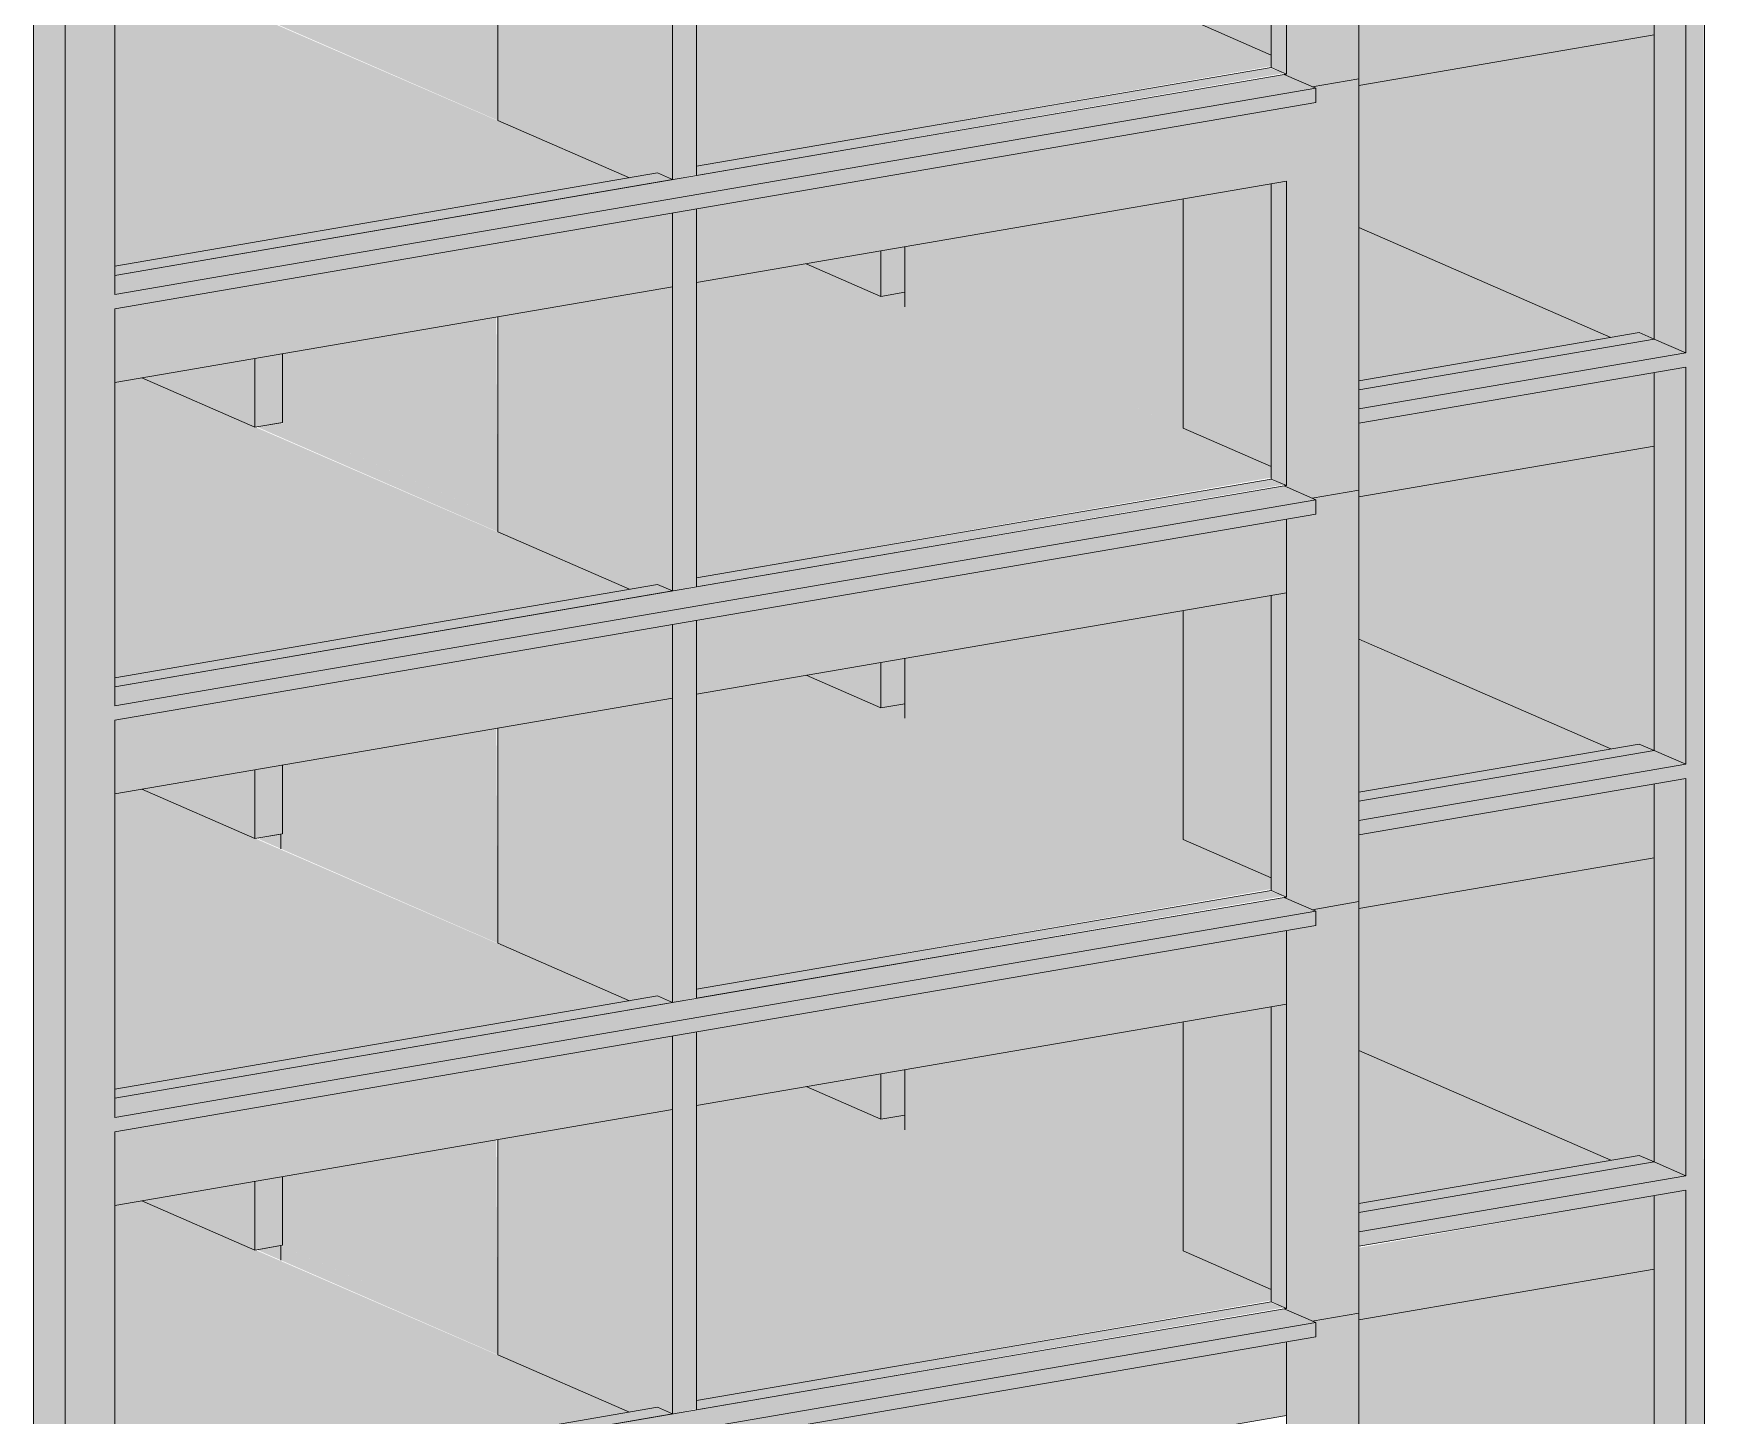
# Model space of a CAD drawing. Header units: centimetres. Extents: x -2102 to 22188, y -1637 to 88376.
# Drawn here: x 18686 to 19811, y 82661 to 83591 of the extents above; entities that cross this region are included whole.
import ezdxf

# ---------------------------------------------------------------- set-up
doc = ezdxf.new("R2010")
doc.units = ezdxf.units.CM
for name, color, linetype, lineweight in [('A-FLOR', 7, 'Continuous', 18), ('S-BEAM', 7, 'Continuous', 18), ('S-COLS', 7, 'Continuous', 18)]:
    doc.layers.add(name, color=color, linetype=linetype, lineweight=lineweight)

msp = doc.modelspace()

# ---------------------------------------------------------------- hatches: boundary and pattern name
at = {"layer": 'A-FLOR', "true_color": 0xbfbfbf}
h = msp.add_hatch(color=9, dxfattribs=at)
h.paths.add_polyline_path([(19132.16, 83502.01), (19519.08, 83569.44), (19519.08, 83576.88), (19205.92, 83713.41), (19132.16, 83700.74), (19132.16, 83535.66)], flags=0)
h.paths.add_polyline_path([(18998.33, 83542.68), (18997.43, 83677.6), (18853.53, 83652.88), (18853.53, 83606.57), (18853.54, 83605.8), (18971.12, 83554.54)], flags=0)
for points in [[(18740.51, 83434.74), (19086.97, 83494.25), (18758.72, 83636.59), (18740.51, 83633.47), (18740.51, 83455.99)], [(19459.62, 83325.79), (19459.62, 83335.58), (19272.4, 83417.2), (19272.4, 83407.42), (19453.28, 83328.56)], [(18740.51, 83157.73), (19086.97, 83217.24), (18758.72, 83359.59), (18740.51, 83356.46), (18740.51, 83183.17)], [(19459.62, 83048.79), (19459.62, 83058.57), (19272.4, 83140.2), (19272.4, 83130.41), (19453.28, 83051.55)], [(18740.51, 82880.72), (19086.97, 82940.24), (18758.72, 83082.58), (18740.51, 83079.45), (18740.51, 82910.36)], [(18998.33, 82978.89), (18998.33, 82988.67), (18852.27, 83052.35), (18852.27, 83042.57), (18991.99, 82981.65)], [(19459.62, 82771.78), (19459.62, 82781.56), (19272.4, 82863.19), (19272.4, 82853.41), (19454.65, 82773.95)], [(18740.51, 82603.72), (19086.97, 82663.23), (18758.72, 82805.58), (18740.51, 82802.45), (18740.51, 82637.54)], [(18998.33, 82701.88), (18998.33, 82711.66), (18852.27, 82775.34), (18852.27, 82765.56), (18991.99, 82704.65)]]:
    msp.add_hatch(color=9, dxfattribs=at).paths.add_polyline_path(points, flags=0)
at = {"layer": 'A-FLOR', "true_color": 0x0080ff}
for points in [[(18740.51, 83415.67), (19548.95, 83554.54), (19527.68, 83563.81), (18740.51, 83428.6), (18740.51, 83417.68)], [(18740.51, 83406.05), (19548.95, 83544.92), (19548.95, 83554.54), (18740.51, 83415.67)], [(19578.09, 83338.62), (19798.01, 83376.4), (19776.75, 83385.67), (19578.09, 83351.55), (19578.09, 83340.01)], [(19578.09, 83329.01), (19798.01, 83366.78), (19798.01, 83376.4), (19578.09, 83338.62), (19578.09, 83333.76)], [(18740.51, 83138.67), (19548.95, 83277.54), (19527.68, 83286.81), (18740.51, 83151.59), (18740.51, 83140.67)], [(18740.51, 83129.05), (19548.95, 83267.92), (19548.95, 83277.54), (18740.51, 83138.67)], [(19578.09, 83061.62), (19798.01, 83099.4), (19776.75, 83108.67), (19578.09, 83074.54), (19578.09, 83063)], [(19578.09, 83052), (19798.01, 83089.78), (19798.01, 83099.4), (19578.09, 83061.62), (19578.09, 83056.75)], [(18740.51, 82861.66), (19548.95, 83000.53), (19527.68, 83009.8), (18740.51, 82874.58), (18740.51, 82863.67)], [(18740.51, 82852.04), (19548.95, 82990.91), (19548.95, 83000.53), (18740.51, 82861.66)], [(19578.09, 82784.61), (19798.01, 82822.39), (19776.75, 82831.66), (19578.09, 82797.54), (19578.09, 82785.99)], [(19578.09, 82774.99), (19798.01, 82812.77), (19798.01, 82822.39), (19578.09, 82784.61), (19578.09, 82779.75)], [(18740.51, 82584.65), (19548.95, 82723.52), (19527.68, 82732.8), (18740.51, 82597.58), (18740.51, 82586.66)], [(18740.51, 82575.04), (19548.95, 82713.91), (19548.95, 82723.52), (18740.51, 82584.65)]]:
    msp.add_hatch(color=150, dxfattribs=at).paths.add_polyline_path(points, flags=0)
at = {"layer": 'A-FLOR', "true_color": 0xbfbfbf}
h = msp.add_hatch(color=9, dxfattribs=at)
h.paths.add_polyline_path([(18161.48, 83132.76), (18161.48, 83244.72), (18141.27, 83253.52), (18050.51, 83237.93), (18050.51, 83181.14), (18117.23, 83152.05)], flags=0)
h.paths.add_polyline_path([(16931.22, 83167.4), (16931.22, 83207.64), (16908.8, 83217.42), (16908.8, 83177.18), (16931.17, 83167.43)], flags=0)
h.paths.add_polyline_path([(16813.7, 83218.64), (16813.7, 83258.88), (16791.34, 83267.43), (16791.34, 83228.39), (16806.64, 83221.72)], flags=0)
h.paths.add_polyline_path([(19459.62, 83335.58), (19459.62, 83479.99), (19272.4, 83447.82), (19272.4, 83417.2), (19361.09, 83378.53)], flags=0)
h.paths.add_polyline_path([(19578.09, 83357.69), (19747.65, 83386.81), (19578.09, 83460.74), (19578.09, 83376.05)], flags=0)
h = msp.add_hatch(color=9, dxfattribs=at)
h.paths.add_polyline_path([(19132.16, 83225.01), (19519.08, 83292.44), (19519.08, 83299.87), (19205.92, 83436.41), (19132.16, 83423.74), (19132.16, 83258.66)], flags=0)
h.paths.add_polyline_path([(18998.33, 83265.67), (18997.43, 83400.59), (18853.53, 83375.87), (18853.53, 83329.57), (18853.54, 83328.8), (18971.12, 83277.54)], flags=0)
h = msp.add_hatch(color=9, dxfattribs=at)
h.paths.add_polyline_path([(18161.48, 82855.75), (18161.48, 82967.71), (18141.27, 82976.52), (18050.51, 82960.93), (18050.51, 82904.13), (18117.23, 82875.04)], flags=0)
h.paths.add_polyline_path([(16931.22, 82890.4), (16931.22, 82930.64), (16908.8, 82940.41), (16908.8, 82900.17), (16931.17, 82890.42)], flags=0)
h.paths.add_polyline_path([(16813.7, 82941.63), (16813.7, 82981.88), (16791.34, 82990.43), (16791.34, 82951.39), (16806.64, 82944.71)], flags=0)
h.paths.add_polyline_path([(19459.62, 83058.57), (19459.62, 83202.98), (19272.4, 83170.82), (19272.4, 83140.2), (19361.09, 83101.53)], flags=0)
h.paths.add_polyline_path([(19578.09, 83080.68), (19747.65, 83109.81), (19578.09, 83183.17), (19578.09, 83099.05)], flags=0)
h = msp.add_hatch(color=9, dxfattribs=at)
h.paths.add_polyline_path([(19132.16, 82948), (19519.08, 83015.43), (19519.08, 83022.87), (19205.92, 83159.4), (19132.16, 83146.73), (19132.16, 82981.65)], flags=0)
h.paths.add_polyline_path([(18998.33, 82988.67), (18997.43, 83123.59), (18853.53, 83098.87), (18853.53, 83052.56), (18853.54, 83051.79), (18971.12, 83000.53)], flags=0)
h = msp.add_hatch(color=9, dxfattribs=at)
h.paths.add_polyline_path([(18161.48, 82578.75), (18161.48, 82690.7), (18141.27, 82699.51), (18050.51, 82683.92), (18050.51, 82627.13), (18117.23, 82598.04)], flags=0)
h.paths.add_polyline_path([(16931.22, 82613.39), (16931.22, 82653.63), (16908.8, 82663.41), (16908.8, 82623.17), (16931.17, 82613.42)], flags=0)
h.paths.add_polyline_path([(16813.7, 82664.63), (16813.7, 82704.87), (16791.34, 82713.42), (16791.34, 82674.38), (16806.64, 82667.71)], flags=0)
h.paths.add_polyline_path([(19459.62, 82781.56), (19459.62, 82925.97), (19272.4, 82893.81), (19272.4, 82863.19), (19361.09, 82824.52)], flags=0)
h.paths.add_polyline_path([(19578.09, 82803.68), (19747.65, 82832.8), (19578.09, 82906.73), (19578.09, 82822.04)], flags=0)
h = msp.add_hatch(color=9, dxfattribs=at)
h.paths.add_polyline_path([(19132.16, 82670.99), (19519.08, 82738.43), (19519.08, 82745.86), (19205.92, 82882.39), (19132.16, 82869.72), (19132.16, 82704.65)], flags=0)
h.paths.add_polyline_path([(18998.33, 82711.66), (18997.43, 82846.58), (18853.53, 82821.86), (18853.53, 82775.56), (18853.54, 82774.79), (18971.12, 82723.52)], flags=0)
at = {"layer": 'S-BEAM', "true_color": 0xbfbfbf}
for points in [[(19578.09, 83556.42), (19776.75, 83590.54), (19776.75, 83640.14), (19578.09, 83606.01), (19578.09, 83560.93)], [(18998.33, 83532.9), (18998.33, 83542.68), (18852.26, 83606.36), (18836.68, 83603.38), (18991.99, 83535.66)], [(19132.16, 83495.87), (19527.68, 83564.72), (19517.58, 83568.22), (19132.16, 83501.86), (19132.16, 83496.43)], [(18740.51, 83428.6), (19115.65, 83493.29), (19105.97, 83497.51), (18740.51, 83434.74), (18740.51, 83428.93)], [(18740.51, 83356.46), (19116.07, 83420.97), (19116.07, 83470.57), (18740.51, 83406.05), (18740.51, 83362.31)], [(19578.09, 83351.55), (19776.75, 83385.67), (19766.64, 83390.08), (19578.09, 83357.69)], [(19578.09, 83279.41), (19776.75, 83313.54), (19776.75, 83363.13), (19578.09, 83329.01), (19578.09, 83283.92)], [(18998.33, 83255.89), (18998.33, 83265.67), (18852.26, 83329.36), (18836.68, 83326.37), (18991.99, 83258.66)], [(19132.16, 83218.87), (19527.68, 83287.72), (19517.58, 83291.21), (19132.16, 83224.85), (19132.16, 83219.42)], [(18740.51, 83151.59), (19115.65, 83216.29), (19105.97, 83220.51), (18740.51, 83157.73), (18740.51, 83151.93)], [(18740.51, 83079.45), (19116.07, 83143.97), (19116.07, 83193.56), (18740.51, 83129.05), (18740.51, 83085.31)], [(19578.09, 83074.54), (19776.75, 83108.67), (19766.64, 83113.07), (19578.09, 83080.68)], [(19578.09, 83002.41), (19776.75, 83036.53), (19776.75, 83086.12), (19578.09, 83052), (19578.09, 83006.92)], [(19132.16, 82941.86), (19527.68, 83010.71), (19517.58, 83014.21), (19132.16, 82947.85), (19132.16, 82942.41)], [(18740.51, 82874.58), (19115.65, 82939.28), (19105.97, 82943.5), (18740.51, 82880.72), (18740.51, 82874.92)], [(18740.51, 82802.45), (19116.07, 82866.96), (19116.07, 82916.55), (18740.51, 82852.04), (18740.51, 82808.3)], [(19578.09, 82797.54), (19776.75, 82831.66), (19766.64, 82836.06), (19578.09, 82803.68)], [(19578.09, 82725.4), (19776.75, 82759.52), (19776.75, 82809.12), (19578.09, 82773.95), (19578.09, 82729.91)], [(19132.16, 82664.85), (19527.68, 82733.71), (19517.58, 82737.2), (19132.16, 82670.84), (19132.16, 82665.41)], [(18740.51, 82597.58), (19115.65, 82662.27), (19105.97, 82666.49), (18740.51, 82603.72), (18740.51, 82597.92)]]:
    msp.add_hatch(color=9, dxfattribs=at).paths.add_polyline_path(points, flags=0)
h = msp.add_hatch(color=9, dxfattribs=at)
h.paths.add_polyline_path([(19132.16, 83423.74), (19529.18, 83491.93), (19529.18, 83541.53), (19132.16, 83473.33), (19132.16, 83432.94)], flags=0)
h.paths.add_polyline_path([(19529.18, 83563.16), (19528.77, 83564), (19528.38, 83563.51)], flags=0)
h = msp.add_hatch(color=9, dxfattribs=at)
h.paths.add_polyline_path([(19132.16, 83146.73), (19529.18, 83214.93), (19529.18, 83264.52), (19132.16, 83196.32), (19132.16, 83155.94)], flags=0)
h.paths.add_polyline_path([(19529.18, 83286.16), (19528.77, 83287), (19528.38, 83286.5)], flags=0)
h = msp.add_hatch(color=9, dxfattribs=at)
h.paths.add_polyline_path([(19132.16, 82869.72), (19529.18, 82937.92), (19529.18, 82987.52), (19132.16, 82919.32), (19132.16, 82878.93)], flags=0)
h.paths.add_polyline_path([(19529.18, 83009.15), (19528.77, 83009.99), (19528.38, 83009.5)], flags=0)
h = msp.add_hatch(color=9, dxfattribs=at)
h.paths.add_polyline_path([(19132.16, 82592.72), (19529.18, 82660.92), (19529.18, 82710.51), (19132.16, 82642.31), (19132.16, 82601.93)], flags=0)
h.paths.add_polyline_path([(19529.18, 82732.14), (19528.77, 82732.98), (19528.38, 82732.49)], flags=0)
at = {"layer": 'S-COLS', "true_color": 0x0080ff}
for points in [[(18707.06, 81117.41), (18707.06, 84238.06), (18685.79, 84247.33), (18685.79, 81126.69)], [(18707.06, 81117.41), (18740.51, 81123.16), (18740.5, 84243.8), (18707.06, 84238.06), (18707.06, 81137.05)], [(19798.01, 78043.08), (19810.72, 78045.26), (19810.1, 83920.95), (19798.01, 83918.87), (19798.01, 78044.17)]]:
    msp.add_hatch(color=150, dxfattribs=at).paths.add_polyline_path(points, flags=0)
h = msp.add_hatch(color=150, dxfattribs=at)
h.paths.add_polyline_path([(19798.01, 78113.29), (19798.01, 78380.68), (19776.75, 78377.03), (19776.75, 78122.56), (19789.45, 78117.02)], flags=0)
h.paths.add_polyline_path([(19798.01, 78390.3), (19798.01, 78657.69), (19776.75, 78654.03), (19776.75, 78399.57), (19789.45, 78394.03)], flags=0)
h.paths.add_polyline_path([(19798.01, 78667.3), (19798.01, 78934.69), (19776.75, 78931.04), (19776.75, 78676.57), (19789.45, 78671.04)], flags=0)
h.paths.add_polyline_path([(19798.01, 78944.31), (19798.01, 79211.7), (19776.75, 79208.04), (19776.75, 78953.58), (19789.45, 78948.04)], flags=0)
h.paths.add_polyline_path([(19798.01, 79221.32), (19798.01, 79488.7), (19776.75, 79485.05), (19776.75, 79230.59), (19789.45, 79225.05)], flags=0)
h.paths.add_polyline_path([(19798.01, 79498.32), (19798.01, 79765.71), (19776.75, 79762.06), (19776.75, 79507.59), (19789.45, 79502.05)], flags=0)
h.paths.add_polyline_path([(19798.01, 79775.33), (19798.01, 80042.71), (19776.75, 80039.06), (19776.75, 79784.6), (19789.45, 79779.06)], flags=0)
h.paths.add_polyline_path([(19798.01, 80052.33), (19798.01, 80319.72), (19776.75, 80316.07), (19776.75, 80061.6), (19789.45, 80056.06)], flags=0)
h.paths.add_polyline_path([(19798.01, 80329.34), (19798.01, 80596.73), (19776.75, 80593.07), (19776.75, 80338.61), (19789.45, 80333.07)], flags=0)
h.paths.add_polyline_path([(19798.01, 80606.34), (19798.01, 80873.73), (19776.75, 80870.08), (19776.75, 80615.62), (19789.45, 80610.08)], flags=0)
h.paths.add_polyline_path([(19798.01, 80883.35), (19798.01, 81150.74), (19776.75, 81147.08), (19776.75, 80892.62), (19789.45, 80887.08)], flags=0)
h.paths.add_polyline_path([(19798.01, 81160.35), (19798.01, 81427.74), (19776.75, 81424.09), (19776.75, 81169.63), (19789.45, 81164.09)], flags=0)
h.paths.add_polyline_path([(19798.01, 81437.36), (19798.01, 81704.75), (19776.75, 81701.09), (19776.75, 81446.63), (19789.45, 81441.09)], flags=0)
h.paths.add_polyline_path([(19798.01, 81714.37), (19798.01, 81981.75), (19776.75, 81978.1), (19776.75, 81723.64), (19796.28, 81715.12)], flags=0)
h.paths.add_polyline_path([(19798.01, 81991.37), (19798.01, 82258.76), (19776.75, 82255.11), (19776.75, 82000.64), (19789.45, 81995.1)], flags=0)
h.paths.add_polyline_path([(19798.01, 82268.38), (19798.01, 82535.77), (19776.75, 82532.11), (19776.75, 82277.65), (19789.45, 82272.11)], flags=0)
h.paths.add_polyline_path([(19798.01, 82545.38), (19798.01, 82812.77), (19776.75, 82809.12), (19776.75, 82554.65), (19789.45, 82549.12)], flags=0)
h.paths.add_polyline_path([(19798.01, 82822.39), (19798.01, 83089.78), (19776.75, 83086.12), (19776.75, 82831.66), (19794.02, 82824.13)], flags=0)
h.paths.add_polyline_path([(19798.01, 83099.4), (19797.79, 83366.74), (19776.75, 83363.13), (19776.75, 83108.67), (19792.09, 83101.98)], flags=0)
h.paths.add_polyline_path([(19798.01, 83376.4), (19798.01, 83643.79), (19776.75, 83640.14), (19776.75, 83385.67), (19789.45, 83380.13)], flags=0)
h.paths.add_polyline_path([(19798.01, 83653.41), (19797.86, 83918.94), (19794.85, 83920.25), (19776.75, 83917.14), (19776.75, 83662.68), (19789.45, 83657.14)], flags=0)
at = {"layer": 'S-COLS', "true_color": 0xc0c0c0}
for points in [[(19546.67, 83555.53), (19578.09, 83560.93), (19578.09, 83837.94), (19546.67, 83832.54), (19548.95, 83831.55), (19548.95, 83821.93), (19529.18, 83818.53), (19529.18, 83563.16), (19543.46, 83556.93)], [(19519.08, 83576.88), (19519.08, 83767.2), (19459.62, 83756.99), (19459.62, 83602.8), (19513.78, 83579.19)], [(19529.18, 83564.07), (19529.18, 83768.94), (19519.08, 83767.2), (19519.08, 83568.47), (19527.68, 83564.72)], [(19116.07, 83493.11), (19132.16, 83496.43), (19132.16, 83750.34), (19116.07, 83747.57), (19116.07, 83493.61)], [(19116.07, 83493.11), (19116.07, 83697.98), (18998.33, 83677.6), (18998.33, 83532.9), (19086.97, 83494.25), (19105.97, 83497.51), (19115.65, 83493.29)], [(19776.75, 83385.67), (19776.75, 83590.54), (19578.09, 83556.42), (19578.09, 83460.74), (19747.65, 83386.81), (19766.64, 83390.08)], [(19546.67, 83278.53), (19578.09, 83283.92), (19578.09, 83560.93), (19546.67, 83555.53), (19548.95, 83554.54), (19548.95, 83544.92), (19529.18, 83541.53), (19529.18, 83286.16), (19543.46, 83279.93)], [(19529.18, 83287.06), (19529.18, 83491.93), (19519.08, 83490.2), (19519.08, 83291.47), (19527.68, 83287.72)], [(19519.08, 83299.87), (19519.08, 83490.2), (19459.62, 83479.99), (19459.62, 83325.79), (19513.78, 83302.18)], [(19116.07, 83216.1), (19132.16, 83219.42), (19132.16, 83473.33), (19116.07, 83470.57), (19116.07, 83216.6)], [(19256.31, 83414.44), (19256.31, 83445.06), (19205.92, 83436.41), (19234.98, 83423.74)], [(19116.07, 83216.1), (19116.07, 83420.97), (18998.33, 83400.59), (18998.33, 83255.89), (19086.97, 83217.24), (19105.97, 83220.51), (19115.65, 83216.29)], [(18834.9, 83326.37), (18834.9, 83372.67), (18758.72, 83359.59), (18827.56, 83329.57)], [(18834.9, 83326.37), (18853.53, 83329.57), (18853.53, 83375.87), (18834.9, 83372.67), (18834.9, 83326.59)], [(19776.75, 83108.67), (19776.75, 83313.54), (19578.09, 83279.41), (19578.09, 83183.73), (19747.65, 83109.81), (19766.64, 83113.07)], [(19546.67, 83001.52), (19578.09, 83006.92), (19578.09, 83283.92), (19546.67, 83278.53), (19548.95, 83277.54), (19548.95, 83267.92), (19529.18, 83264.52), (19529.18, 83009.15), (19543.46, 83002.92)], [(19519.08, 83022.87), (19519.08, 83213.19), (19459.62, 83202.98), (19459.62, 83048.79), (19513.78, 83025.18)], [(19529.18, 83010.06), (19529.18, 83214.93), (19519.08, 83213.19), (19519.08, 83014.46), (19527.68, 83010.71)], [(19116.07, 82939.1), (19132.16, 82942.41), (19132.16, 83196.32), (19116.07, 83193.56), (19116.07, 82939.6)], [(19256.31, 83137.43), (19256.31, 83168.05), (19205.92, 83159.4), (19234.98, 83146.73)], [(19116.07, 82939.1), (19116.07, 83143.97), (18998.33, 83123.59), (18998.33, 82978.89), (19086.97, 82940.24), (19105.97, 82943.5), (19115.65, 82939.28)], [(18834.9, 83049.37), (18853.53, 83052.57), (18853.53, 83098.87), (18834.9, 83095.67), (18834.9, 83049.58)], [(18834.9, 83049.37), (18834.9, 83095.67), (18758.72, 83082.58), (18827.56, 83052.56)], [(19776.75, 82831.66), (19776.75, 83036.53), (19578.09, 83002.41), (19578.09, 82906.73), (19747.65, 82832.8), (19766.64, 82836.06)], [(19546.67, 82724.52), (19578.09, 82729.91), (19578.09, 83006.92), (19546.67, 83001.52), (19548.95, 83000.53), (19548.95, 82990.91), (19529.18, 82987.52), (19529.18, 82732.14), (19543.46, 82725.92)], [(19519.08, 82745.86), (19519.08, 82936.19), (19459.62, 82925.97), (19459.62, 82771.78), (19513.78, 82748.17)], [(19529.18, 82733.05), (19529.18, 82937.92), (19519.08, 82936.19), (19519.08, 82737.46), (19527.68, 82733.71)], [(19116.07, 82662.09), (19132.16, 82665.41), (19132.16, 82919.32), (19116.07, 82916.55), (19116.07, 82662.59)], [(19256.31, 82860.43), (19256.31, 82891.05), (19205.92, 82882.39), (19234.98, 82869.72)], [(19116.07, 82662.09), (19116.07, 82866.96), (18998.33, 82846.58), (18998.33, 82701.88), (19086.97, 82663.23), (19105.97, 82666.49), (19115.65, 82662.27)], [(18834.9, 82772.36), (18834.9, 82818.66), (18758.72, 82805.58), (18831.25, 82773.95)], [(19776.75, 82554.65), (19776.75, 82759.52), (19578.09, 82725.4), (19578.09, 82629.72), (19747.65, 82555.8), (19766.64, 82559.06)], [(19546.67, 82447.51), (19578.09, 82452.91), (19578.09, 82729.91), (19546.67, 82724.52), (19548.95, 82723.52), (19548.95, 82713.91), (19529.18, 82710.51), (19529.18, 82455.14), (19543.46, 82448.91)]]:
    msp.add_hatch(color=9, dxfattribs=at).paths.add_polyline_path(points, flags=0)
h = msp.add_hatch(color=9, dxfattribs=at)
h.paths.add_polyline_path([(19256.31, 83414.44), (19272.4, 83417.2), (19272.4, 83447.82), (19256.31, 83445.06), (19256.31, 83417.2)], flags=0)
h.paths.add_polyline_path([(19272.4, 83684.43), (19272.4, 83694.21), (19256.31, 83691.44)], flags=0)
h = msp.add_hatch(color=9, dxfattribs=at)
h.paths.add_polyline_path([(19256.31, 83137.43), (19272.4, 83140.2), (19272.4, 83170.82), (19256.31, 83168.05), (19256.31, 83140.2)], flags=0)
h.paths.add_polyline_path([(19272.4, 83407.42), (19272.4, 83417.2), (19256.31, 83414.44)], flags=0)
h = msp.add_hatch(color=9, dxfattribs=at)
h.paths.add_polyline_path([(19256.31, 82860.43), (19272.4, 82863.19), (19272.4, 82893.81), (19256.31, 82891.05), (19256.31, 82863.19)], flags=0)
h.paths.add_polyline_path([(19272.4, 83130.41), (19272.4, 83140.2), (19256.31, 83137.43)], flags=0)
h = msp.add_hatch(color=9, dxfattribs=at)
h.paths.add_polyline_path([(18834.9, 82772.36), (18853.53, 82775.56), (18853.53, 82821.86), (18834.9, 82818.66), (18834.9, 82772.58)], flags=0)
h.paths.add_polyline_path([(18852.27, 83042.57), (18852.29, 83052.35), (18836.68, 83049.36), (18842.63, 83046.77)], flags=0)
h = msp.add_hatch(color=9, dxfattribs=at)
h.paths.add_polyline_path([(19256.31, 82583.42), (19272.4, 82586.18), (19272.4, 82616.81), (19256.31, 82614.04), (19256.31, 82586.18)], flags=0)
h.paths.add_polyline_path([(19272.4, 82853.41), (19272.4, 82863.19), (19256.31, 82860.43)], flags=0)
h = msp.add_hatch(color=9, dxfattribs=at)
h.paths.add_polyline_path([(18834.9, 82495.36), (18853.53, 82498.56), (18853.53, 82544.86), (18834.9, 82541.66), (18834.9, 82495.57)], flags=0)
h.paths.add_polyline_path([(18852.27, 82765.56), (18852.29, 82775.34), (18836.68, 82772.36)], flags=0)

# ---------------------------------------------------------------- linework, layer by layer
at = {"layer": 'A-FLOR', "lineweight": 9}
for p, q in [((19527.68, 83563.81), (18740.51, 83428.6)), ((19548.95, 83554.54), (19527.68, 83563.81)), ((18740.51, 83415.67), (19548.95, 83554.54)), ((19548.95, 83544.92), (19548.95, 83554.54)), ((19548.95, 83544.92), (18740.51, 83406.05)), ((19747.65, 83386.81), (19578.09, 83460.74)), ((19256.31, 83414.44), (19205.92, 83436.41)), ((19776.75, 83385.67), (19578.09, 83351.55)), ((19798.01, 83376.4), (19776.75, 83385.67)), ((19578.09, 83338.62), (19798.01, 83376.4)), ((18834.9, 83326.37), (18758.72, 83359.59)), ((19798.01, 83366.78), (19578.09, 83329.01)), ((18836.18, 83326.59), (18834.91, 83326.37)), ((18853.54, 83329.57), (18852.27, 83329.35)), ((19519.08, 83299.87), (19459.62, 83325.79)), ((19527.68, 83286.81), (18740.51, 83151.59)), ((19548.95, 83277.54), (19527.68, 83286.81)), ((18740.51, 83138.67), (19548.95, 83277.54)), ((19548.95, 83267.92), (18740.51, 83129.05)), ((19548.95, 83267.92), (19548.95, 83277.54)), ((19086.97, 83217.24), (18998.33, 83255.89)), ((19747.65, 83109.81), (19578.09, 83183.73)), ((19256.31, 83137.43), (19205.92, 83159.4)), ((19776.75, 83108.67), (19578.09, 83074.54)), ((19578.09, 83061.62), (19798.01, 83099.4)), ((19798.01, 83099.4), (19776.75, 83108.67)), ((19798.01, 83089.78), (19578.09, 83052)), ((18834.9, 83049.37), (18758.72, 83082.58)), ((18836.18, 83049.58), (18834.91, 83049.36)), ((18853.54, 83052.56), (18852.27, 83052.35)), ((18852.27, 83052.35), (18852.27, 83042.57)), ((19519.08, 83022.87), (19459.62, 83048.79)), ((19527.68, 83009.8), (18740.51, 82874.58)), ((19548.95, 83000.53), (19527.68, 83009.8)), ((18740.51, 82861.66), (19548.95, 83000.53)), ((19548.95, 82990.91), (19548.95, 83000.53)), ((19548.95, 82990.91), (18740.51, 82852.04)), ((19086.97, 82940.24), (18998.33, 82978.89)), ((19747.65, 82832.8), (19578.09, 82906.73)), ((19256.31, 82860.43), (19205.92, 82882.39)), ((19776.75, 82831.66), (19578.09, 82797.54)), ((19798.01, 82822.39), (19776.75, 82831.66)), ((19578.09, 82784.61), (19798.01, 82822.39)), ((19798.01, 82812.77), (19578.09, 82774.99)), ((18834.9, 82772.36), (18758.72, 82805.58)), ((18836.18, 82772.58), (18834.91, 82772.36)), ((18853.54, 82775.56), (18852.27, 82775.34)), ((18852.27, 82775.34), (18852.27, 82765.56)), ((19519.08, 82745.86), (19459.62, 82771.78)), ((19527.68, 82732.8), (18740.51, 82597.58)), ((19548.95, 82723.52), (19527.68, 82732.8)), ((18740.51, 82584.65), (19548.95, 82723.52)), ((19548.95, 82713.91), (19548.95, 82723.52)), ((19548.95, 82713.91), (18740.51, 82575.04)), ((19086.97, 82663.23), (18998.33, 82701.88))]:
    msp.add_line(p, q, dxfattribs=at)
at = {"layer": 'S-BEAM', "lineweight": 9}
for p, q in [((19776.75, 83590.54), (19578.09, 83556.42)), ((19519.08, 83568.47), (19132.16, 83502.01)), ((19132.16, 83495.87), (19527.68, 83563.81)), ((19529.18, 83564.07), (19519.08, 83568.47)), ((19527.68, 83563.81), (19529.18, 83564.07)), ((19105.97, 83497.51), (18740.51, 83434.74)), ((18740.51, 83428.6), (19116.07, 83493.11)), ((19116.07, 83493.11), (19105.97, 83497.51)), ((19132.16, 83423.74), (19529.18, 83491.93)), ((19116.07, 83420.97), (19116.07, 83470.57)), ((19132.16, 83423.74), (19132.16, 83473.33)), ((19116.07, 83420.97), (18740.51, 83356.46)), ((19766.64, 83390.08), (19578.09, 83357.69)), ((19578.09, 83351.55), (19776.75, 83385.67)), ((19776.75, 83385.67), (19766.64, 83390.08)), ((19776.75, 83313.54), (19776.75, 83363.13)), ((18852.26, 83329.36), (18836.17, 83326.59)), ((19776.75, 83313.54), (19578.09, 83279.41)), ((19519.08, 83291.47), (19132.16, 83225.01)), ((19529.18, 83287.06), (19519.08, 83291.47)), ((19132.16, 83218.87), (19527.68, 83286.81)), ((19527.68, 83286.81), (19529.18, 83287.06)), ((19529.18, 83214.93), (19529.18, 83264.52)), ((19105.97, 83220.51), (18740.51, 83157.73)), ((18740.51, 83151.59), (19116.07, 83216.1)), ((19116.07, 83216.1), (19105.97, 83220.51)), ((19132.16, 83146.73), (19529.18, 83214.93)), ((19116.07, 83143.97), (19116.07, 83193.56)), ((19132.16, 83146.73), (19132.16, 83196.32)), ((19116.07, 83143.97), (18740.51, 83079.45)), ((19766.64, 83113.07), (19578.09, 83080.68)), ((19776.75, 83108.67), (19766.64, 83113.07)), ((19578.09, 83074.54), (19776.75, 83108.67)), ((19776.75, 83036.53), (19776.75, 83086.12)), ((19776.75, 83036.53), (19578.09, 83002.41)), ((19519.08, 83014.46), (19132.16, 82948)), ((19132.16, 82941.86), (19527.68, 83009.8)), ((19529.18, 83010.06), (19519.08, 83014.46)), ((19527.68, 83009.8), (19529.18, 83010.06)), ((19529.18, 82937.92), (19529.18, 82987.52)), ((19105.97, 82943.5), (18740.51, 82880.72)), ((19116.07, 82939.1), (19105.97, 82943.5)), ((18740.51, 82874.58), (19116.07, 82939.1)), ((19132.16, 82869.72), (19529.18, 82937.92)), ((19132.16, 82869.72), (19132.16, 82919.32)), ((19116.07, 82866.96), (19116.07, 82916.55)), ((19116.07, 82866.96), (18740.51, 82802.45)), ((19766.64, 82836.06), (19578.09, 82803.68)), ((19578.09, 82797.54), (19776.75, 82831.66)), ((19776.75, 82831.66), (19766.64, 82836.06)), ((19776.75, 82759.52), (19776.75, 82809.12)), ((19776.75, 82759.52), (19578.09, 82725.4)), ((19519.08, 82737.46), (19132.16, 82670.99)), ((19132.16, 82664.85), (19527.68, 82732.8)), ((19529.18, 82733.05), (19519.08, 82737.46)), ((19527.68, 82732.8), (19529.18, 82733.05)), ((19529.18, 82660.92), (19529.18, 82710.51)), ((19105.97, 82666.49), (18740.51, 82603.72)), ((18740.51, 82597.58), (19116.07, 82662.09)), ((19116.07, 82662.09), (19105.97, 82666.49)), ((19132.16, 82592.72), (19529.18, 82660.92))]:
    msp.add_line(p, q, dxfattribs=at)
at = {"layer": 'S-COLS', "lineweight": 9}
for p, q in [((18707.06, 81117.41), (18707.06, 84238.06)), ((18685.79, 81126.69), (18685.79, 84221.36)), ((19810.72, 83934.52), (19810.72, 78045.26)), ((19578.09, 83837.94), (19578.09, 83560.93)), ((19519.08, 83767.2), (19519.08, 83568.47)), ((19529.18, 83768.94), (19529.18, 83564.07)), ((19116.07, 83493.11), (19116.07, 83747.57)), ((19132.16, 83750.34), (19132.16, 83495.87)), ((18740.51, 83683.06), (18740.51, 83415.67)), ((18998.33, 83677.75), (18998.33, 83532.9)), ((19776.75, 83385.67), (19776.75, 83640.14)), ((19798.01, 83376.4), (19798.01, 83643.79)), ((19519.08, 83576.88), (19459.62, 83602.8)), ((19776.75, 83385.67), (19776.75, 83590.54)), ((19578.09, 83560.93), (19546.67, 83555.53)), ((19578.09, 83560.93), (19546.67, 83555.53)), ((19578.09, 83560.93), (19578.09, 83283.92)), ((19086.97, 83494.25), (18998.33, 83532.9)), ((19529.18, 83491.93), (19529.18, 83287.06)), ((19519.08, 83490.2), (19519.08, 83291.47)), ((19116.07, 83216.1), (19116.07, 83470.57)), ((19132.16, 83473.33), (19132.16, 83218.87)), ((19459.62, 83479.99), (19459.62, 83325.79)), ((19747.65, 83386.81), (19578.09, 83460.74)), ((19747.65, 83386.81), (19578.09, 83460.74)), ((19272.4, 83447.82), (19272.4, 83417.2)), ((19256.31, 83414.44), (19205.92, 83436.41)), ((19256.31, 83414.44), (19205.92, 83436.41)), ((19256.31, 83414.44), (19256.31, 83445.06)), ((19272.4, 83417.2), (19256.31, 83414.44)), ((19272.4, 83417.2), (19256.31, 83414.44)), ((19272.4, 83417.2), (19272.4, 83407.42)), ((18740.51, 83406.05), (18740.51, 83138.67)), ((18998.33, 83400.75), (18998.33, 83255.89)), ((18834.9, 83326.37), (18834.9, 83372.67)), ((18853.53, 83375.87), (18853.53, 83329.57)), ((18834.9, 83326.37), (18758.72, 83359.59)), ((18834.9, 83326.37), (18758.72, 83359.59)), ((19776.75, 83313.54), (19776.75, 83363.13)), ((19776.75, 83108.67), (19776.75, 83363.13)), ((19798.01, 83099.4), (19798.01, 83366.78)), ((18853.53, 83329.57), (18834.9, 83326.37)), ((18836.17, 83326.59), (18834.9, 83326.37)), ((18852.26, 83329.36), (18836.17, 83326.59)), ((18853.53, 83329.57), (18852.26, 83329.36)), ((19519.08, 83299.87), (19459.62, 83325.79)), ((19519.08, 83299.87), (19459.62, 83325.79)), ((19776.75, 83108.67), (19776.75, 83313.54)), ((19578.09, 83283.92), (19546.67, 83278.53)), ((19578.09, 83283.92), (19546.67, 83278.53)), ((19578.09, 83283.92), (19578.09, 83006.92)), ((19086.97, 83217.24), (18998.33, 83255.89)), ((19086.97, 83217.24), (18998.33, 83255.89)), ((19529.18, 83264.52), (19529.18, 83214.93)), ((19519.08, 83213.19), (19519.08, 83014.46)), ((19529.18, 83214.93), (19529.18, 83010.06)), ((19459.62, 83202.98), (19459.62, 83048.79)), ((19116.07, 82939.1), (19116.07, 83193.56)), ((19132.16, 83196.32), (19132.16, 82941.86)), ((19747.65, 83109.81), (19578.09, 83183.73)), ((19747.65, 83109.81), (19578.09, 83183.73)), ((19256.31, 83137.43), (19256.31, 83168.05)), ((19272.4, 83170.82), (19272.4, 83140.2)), ((19256.31, 83137.43), (19205.92, 83159.4)), ((19256.31, 83137.43), (19205.92, 83159.4)), ((19272.4, 83140.2), (19256.31, 83137.43)), ((19272.4, 83140.2), (19256.31, 83137.43)), ((19272.4, 83140.2), (19272.4, 83130.41)), ((18740.51, 83129.05), (18740.51, 82861.66)), ((18998.33, 83123.74), (18998.33, 82978.89)), ((18853.53, 83098.87), (18853.53, 83052.57)), ((18834.9, 83049.37), (18834.9, 83095.67)), ((19798.01, 82822.39), (19798.01, 83089.78)), ((18834.9, 83049.37), (18758.72, 83082.58)), ((18834.9, 83049.37), (18758.72, 83082.58)), ((19776.75, 83036.53), (19776.75, 83086.12)), ((19776.75, 82831.66), (19776.75, 83086.12)), ((18853.53, 83052.57), (18834.9, 83049.37)), ((18836.17, 83049.59), (18834.9, 83049.37)), ((18852.26, 83052.35), (18836.17, 83049.59)), ((18853.53, 83052.57), (18852.26, 83052.35)), ((19519.08, 83022.87), (19459.62, 83048.79)), ((19519.08, 83022.87), (19459.62, 83048.79)), ((19776.75, 82831.66), (19776.75, 83036.53)), ((19578.09, 83006.92), (19546.67, 83001.52)), ((19578.09, 83006.92), (19546.67, 83001.52)), ((19578.09, 83006.92), (19578.09, 82729.91)), ((19529.18, 82987.52), (19529.18, 82937.92)), ((19086.97, 82940.24), (18998.33, 82978.89)), ((19086.97, 82940.24), (18998.33, 82978.89)), ((19519.08, 82936.19), (19519.08, 82737.46)), ((19529.18, 82937.92), (19529.18, 82733.05)), ((19132.16, 82919.32), (19132.16, 82664.85)), ((19459.62, 82925.97), (19459.62, 82771.78)), ((19116.07, 82662.09), (19116.07, 82916.55)), ((19747.65, 82832.8), (19578.09, 82906.73)), ((19747.65, 82832.8), (19578.09, 82906.73)), ((19256.31, 82860.43), (19256.31, 82891.05)), ((19272.4, 82893.81), (19272.4, 82863.19)), ((19256.31, 82860.43), (19205.92, 82882.39)), ((19256.31, 82860.43), (19205.92, 82882.39)), ((19272.4, 82863.19), (19256.31, 82860.43)), ((19272.4, 82863.19), (19256.31, 82860.43)), ((19272.4, 82863.19), (19272.4, 82853.41)), ((18740.51, 82852.04), (18740.51, 82584.65)), ((18998.33, 82846.73), (18998.33, 82701.88)), ((18834.9, 82772.36), (18834.9, 82818.66)), ((18853.53, 82821.86), (18853.53, 82775.56)), ((19776.75, 82759.52), (19776.75, 82809.12)), ((19776.75, 82554.65), (19776.75, 82809.12)), ((19798.01, 82545.38), (19798.01, 82812.77)), ((18834.9, 82772.36), (18758.72, 82805.58)), ((18834.9, 82772.36), (18758.72, 82805.58)), ((18853.53, 82775.56), (18834.9, 82772.36)), ((18836.17, 82772.58), (18834.9, 82772.36)), ((18852.26, 82775.34), (18836.17, 82772.58)), ((18853.53, 82775.56), (18852.26, 82775.34)), ((19519.08, 82745.86), (19459.62, 82771.78)), ((19519.08, 82745.86), (19459.62, 82771.78)), ((19776.75, 82554.65), (19776.75, 82759.52)), ((19578.09, 82729.91), (19546.67, 82724.52)), ((19578.09, 82729.91), (19546.67, 82724.52)), ((19578.09, 82729.91), (19578.09, 82452.91)), ((19529.18, 82710.51), (19529.18, 82660.92)), ((19086.97, 82663.23), (18998.33, 82701.88)), ((19086.97, 82663.23), (18998.33, 82701.88)), ((19529.18, 82660.92), (19529.18, 82456.05))]:
    msp.add_line(p, q, dxfattribs=at)

doc.saveas('drawing.dxf')
